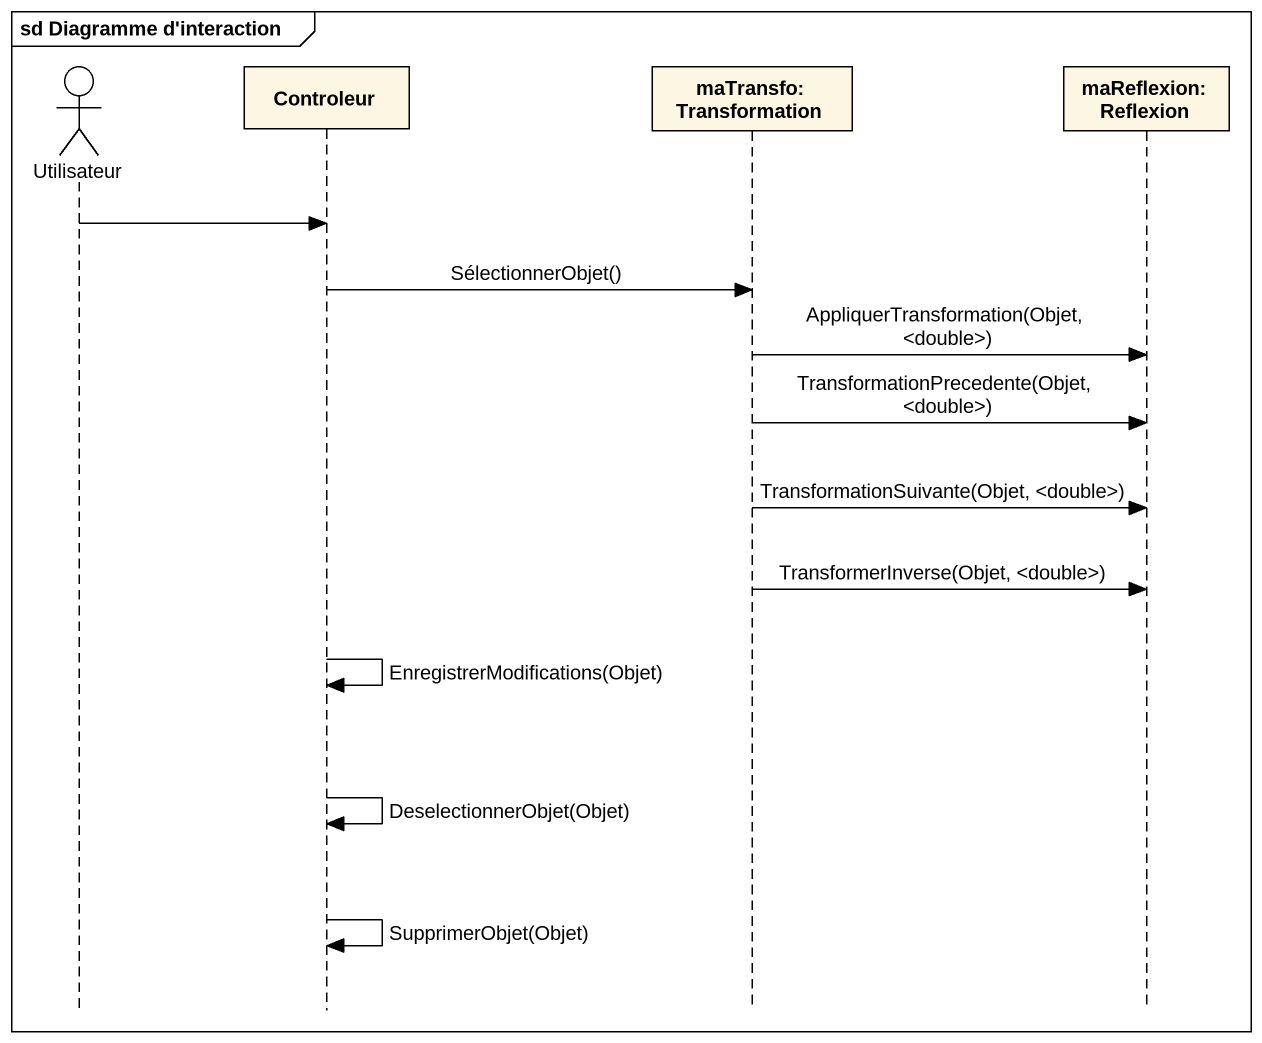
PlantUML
@startuml
mainframe sd Diagramme d'interaction
hide footbox
actor Utilisateur
participant Controleur
participant "maTransfo:Transformation" as maTransfo_Transformation
participant "maReflexion:Reflexion" as maReflexion_Reflexion

Utilisateur -> Controleur
Controleur -> maTransfo_Transformation : SélectionnerObjet()
maTransfo_Transformation -> maReflexion_Reflexion : AppliquerTransformation(Objet, <double>)
maTransfo_Transformation -> maReflexion_Reflexion : TransformationPrecedente(Objet, <double>)
maTransfo_Transformation -> maReflexion_Reflexion : TransformationSuivante(Objet, <double>)
maTransfo_Transformation -> maReflexion_Reflexion : TransformerInverse(Objet, <double>)
Controleur -> Controleur : EnregistrerModifications(Objet)
Controleur -> Controleur : DeselectionnerObjet(Objet)
Controleur -> Controleur : SupprimerObjet(Objet)
@enduml
